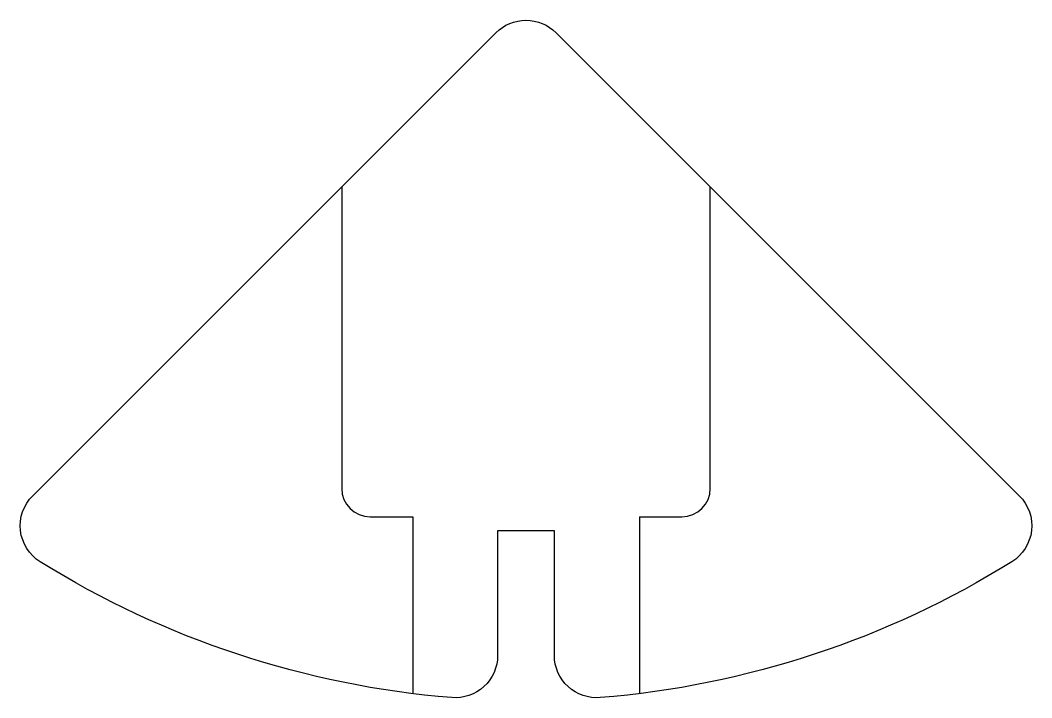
# Model space of a CAD drawing. Header units: millimetres. Extents: x -35.7 to 35.7, y -64.6 to -16.8.
import ezdxf

# ---------------------------------------------------------------- set-up
doc = ezdxf.new("R2010")
doc.units = ezdxf.units.MM
doc.layers.get('0').update_dxf_attribs({"linetype": 'CONTINUOUS'})

msp = doc.modelspace()

# ---------------------------------------------------------------- linework, layer by layer
for p, q in [((-13, -28.556), (-13, -49.85)), ((13, -49.85), (13, -28.556)), ((-11, -51.85), (-7.984, -51.85)), ((-7.984, -51.85), (-7.984, -64.336)), ((8, -51.85), (11, -51.85)), ((8, -51.85), (8, -64.334))]:
    msp.add_line(p, q)
msp.add_lwpolyline([(2.121, -17.678), (34.806, -50.363, -0.482811), (34.271, -55.03, -0.119573), (5.243, -64.617, -0.438128), (2, -61.627), (2, -52.85), (-2, -52.85), (-2, -61.627, -0.438129), (-5.243, -64.617, -0.119572), (-34.271, -55.03, -0.482811), (-34.806, -50.363), (-2.121, -17.678, -0.414214)], format="xyb", close=True)
for centre, start, end in [((-11, -49.85), 180, 270), ((11, -49.85), 270, 360)]:
    msp.add_arc(centre, 2, start, end)

doc.saveas('drawing.dxf')
